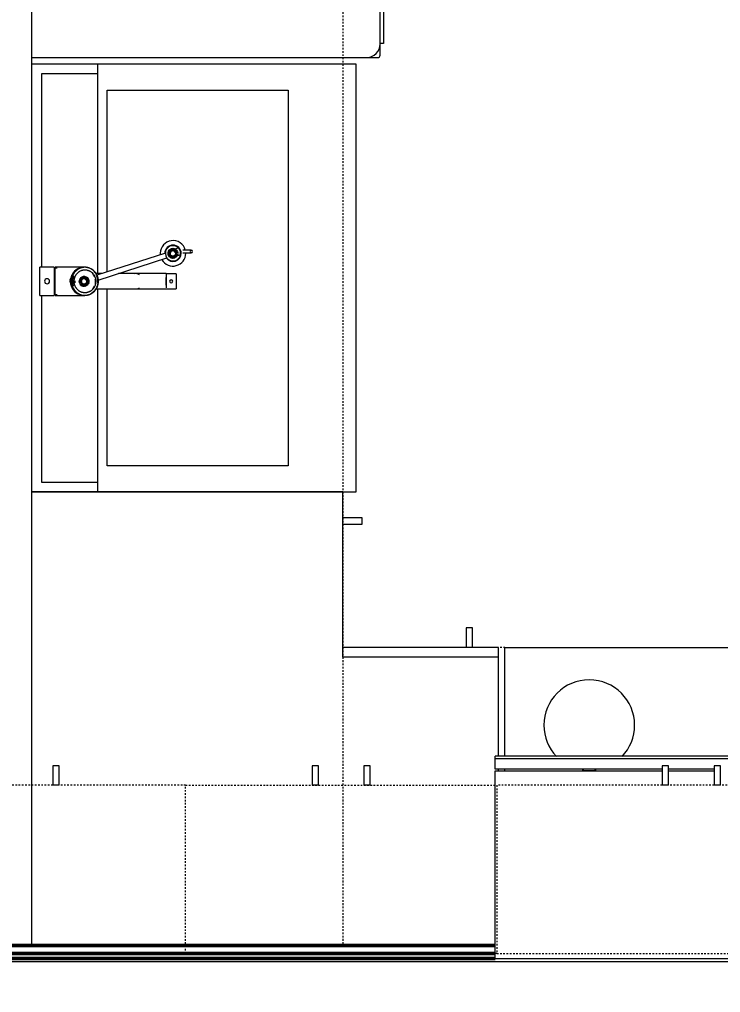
# Model space of a CAD drawing. Header units: inches. Extents: x -4266 to -1814, y 9706 to 12441.
# Drawn here: x -3603.9 to -3549.8, y 10550.8 to 10625.9 of the extents above; entities that cross this region are included whole.
import ezdxf

# ---------------------------------------------------------------- set-up
doc = ezdxf.new("R2010")
doc.units = ezdxf.units.IN
doc.header["$MEASUREMENT"] = 0
doc.linetypes.add('Dash', pattern=[0.25, 0.125, -0.125])
for name, color, linetype, lineweight in [('A-ANNO-DIMS', 211, 'Continuous', 9), ('A-ANNO-DIMS-96', 211, 'Continuous', 9), ('A-GENM-2', 7, 'Continuous', 9), ('A-GENM-3', 250, 'Continuous', 50), ('A-WALL', 113, 'Continuous', 13), ('A-WALL-3', 250, 'Continuous', 50), ('A-WALL-4', 10, 'Continuous', 13), ('I-WALL-3', 2, 'Continuous', 50), ('P-SANR-FIXT-2', 7, 'Continuous', 9), ('Q-CASE-2', 7, 'Continuous', 9), ('Q-CASE-4', 7, 'Dash', 9), ('Q-CASE-HDLN-1', 7, 'Dash', 9), ('Q-SPCQ-2', 7, 'Continuous', 9)]:
    doc.layers.add(name, color=color, linetype=linetype, lineweight=lineweight)
doc.styles.add('Century Gothic', font='ufonts.com_century-gothic.ttf', dxfattribs={"height": 9})
doc.dimstyles.new('OD__1_16__Tol__', dxfattribs={"dimscale": 12, "dimtxt": 9.397514, "dimasz": 1, "dimexe": 0.75, "dimexo": 0.5, "dimgap": 0.125, "dimtad": 1, "dimdec": 4, "dimrnd": 0.0625, "dimzin": 3, "dimdsep": 46, "dimlunit": 4, "dimtxsty": 'Century Gothic', "dimblk1": 'OBLIQUE', "dimblk2": 'OBLIQUE', "dimsah": 1, "dimcen": 0.09, "dimdle": 0.75, "dimazin": 0, "dimtfac": 1, "dimtdec": 4, "dimtix": 1, "dimtmove": 0, "dimatfit": 3, "dimfxl": 1, "dimtvp": 1, "dimtfill": 1, "dimfrac": 2, "dimtolj": 1, "dimtzin": 0, "dimarcsym": 2})

# ---------------------------------------------------------------- blocks, each defined once
blk = doc.blocks.new('DIMBLOCK6-FLOOR PLAN - 1ST FLOOR')
at = {"layer": 'A-ANNO-DIMS-96'}
for p, q in [((-3829.324, 11540.989), (-3829.324, 10271.308)), ((-3829.324, 10280.308), (-3829.324, 11540.989)), ((-3338.724, 10282.793), (-3338.724, 10271.308)), ((-3338.724, 10280.308), (-3338.724, 10282.793)), ((-3838.324, 10280.308), (-3338.724, 10280.308))]:
    blk.add_line(p, q, dxfattribs=at)
at = {"layer": 'A-ANNO-DIMS-96', "lineweight": 50}
for p, q in [((-3829.324, 10280.308), (-3823.324, 10286.308)), ((-3338.724, 10280.308), (-3332.724, 10286.308)), ((-3829.324, 10280.308), (-3835.324, 10274.308)), ((-3338.724, 10280.308), (-3344.724, 10274.308))]:
    blk.add_line(p, q, dxfattribs=at)
at = {"layer": 'A-ANNO-DIMS-96', "color": 0, "char_height": 9, "attachment_point": 1, "line_spacing_factor": 0.984502, "style": 'Century Gothic', "bg_fill": 3, "box_fill_scale": 1.25, "bg_fill_color": 256, "bg_fill_true_color": 13158600, "bg_fill_transparency": 0}
for s, insert, width in [('40\' - 10 5/8"', (-3618.258, 10293.343), 82.16113), ('490.6', (-3599.761, 10275.576), 37.76906)]:
    blk.add_mtext(s, dxfattribs=dict(at, insert=insert, width=width))
blk = doc.blocks.new('_Oblique')
at = {"color": 0, "linetype": 'ByBlock', "lineweight": -2}
blk.add_line((-0.5, -0.5), (0.5, 0.5), dxfattribs=at)

msp = doc.modelspace()

# ---------------------------------------------------------------- linework, layer by layer
at = {"layer": 'A-WALL'}
for p, q in [((-3567.18063, 10553.8144), (-3733.62067, 10553.8144)), ((-3486.67374, 10553.1894), (-3822.72374, 10553.1894))]:
    msp.add_line(p, q, dxfattribs=at)
at = {"layer": 'I-WALL-3'}
msp.add_line((-3567.18063, 10554.4394), (-3733.62067, 10554.4394), dxfattribs=at)

# ---------------------------------------------------------------- next in the draw order: dimensions: what is measured, and where the dimension line sits
at = {"layer": 'A-ANNO-DIMS'}
dim = msp.add_linear_dim(base=(-3338.72374, 10280.30762), p1=(-3829.32374, 11546.9894), p2=(-3338.72374, 10288.7929), dimstyle='OD__1_16__Tol__', override={"dimpost": '<>\\X', "dimfxl": 1350.461691}, dxfattribs=at)
dim.commit()
dim.dimension.update_dxf_attribs({"geometry": 'DIMBLOCK6-FLOOR PLAN - 1ST FLOOR', "text_midpoint": (-3584.02374, 10280.30762)})

# ---------------------------------------------------------------- next in the draw order: linework, layer by layer
at = {"layer": 'A-GENM-2'}
for p, q in [((-3592.61109, 10607.86463), (-3597.88374, 10606.15144)), ((-3592.03986, 10608.1493), (-3591.62071, 10608.28159)), ((-3592.02348, 10608.09739), (-3592.03986, 10608.1493)), ((-3591.4436, 10607.73254), (-3591.86623, 10607.59916)), ((-3590.61049, 10608.08735), (-3591.27562, 10608.08735)), ((-3591.27562, 10607.8905), (-3590.61049, 10607.8905)), ((-3597.78221, 10605.77047), (-3592.48735, 10607.49087)), ((-3601.19615, 10606.77207), (-3602.29909, 10606.77207)), ((-3602.29909, 10604.60672), (-3602.29909, 10606.77207)), ((-3601.19615, 10606.77207), (-3601.19615, 10604.60672)), ((-3600.95565, 10606.71302), (-3601.19615, 10606.71302)), ((-3598.85421, 10606.77207), (-3601.11799, 10606.77207)), ((-3601.11799, 10604.60672), (-3601.11799, 10606.77207)), ((-3597.48824, 10606.27995), (-3597.95435, 10606.27995)), ((-3592.555, 10606.27995), (-3596.22244, 10606.27995)), ((-3593.96228, 10606.27995), (-3594.87941, 10606.27995)), ((-3592.555, 10606.27995), (-3592.555, 10606.20083)), ((-3591.7676, 10606.26026), (-3592.555, 10606.26026)), ((-3592.555, 10606.18621), (-3592.555, 10605.98467)), ((-3591.7676, 10606.26026), (-3591.7676, 10605.11853)), ((-3599.68641, 10605.6894), (-3599.68574, 10605.72503)), ((-3592.555, 10605.97537), (-3592.555, 10605.84224)), ((-3592.555, 10605.84248), (-3592.555, 10605.97483)), ((-3592.555, 10605.83726), (-3592.555, 10605.54153)), ((-3592.555, 10605.54165), (-3592.555, 10605.83715)), ((-3592.555, 10605.53655), (-3592.555, 10605.40342)), ((-3592.555, 10605.40396), (-3592.555, 10605.53631)), ((-3598.2088, 10605.13025), (-3598.23032, 10605.10322)), ((-3598.00978, 10605.07058), (-3597.98698, 10605.10652)), ((-3597.95435, 10605.09884), (-3592.555, 10605.09884)), ((-3594.87941, 10605.09884), (-3593.96228, 10605.09884)), ((-3592.555, 10605.39412), (-3592.555, 10605.28444)), ((-3592.555, 10605.27181), (-3592.555, 10605.19258)), ((-3592.555, 10605.11897), (-3592.555, 10605.09884)), ((-3592.555, 10605.11853), (-3591.7676, 10605.11853)), ((-3602.29909, 10604.60672), (-3601.19615, 10604.60672)), ((-3601.19615, 10604.66577), (-3600.95565, 10604.66577)), ((-3601.11799, 10604.60672), (-3598.85421, 10604.60672))]:
    msp.add_line(p, q, dxfattribs=at)
at = {"layer": 'A-GENM-2', "flags": 128}
for points in [[(-3599.18367, 10606.72073), (-3599.22465, 10606.70673), (-3599.26504, 10606.6911), (-3599.30476, 10606.67387), (-3599.34377, 10606.65507), (-3599.382, 10606.63472), (-3599.41938, 10606.61286), (-3599.45585, 10606.58952), (-3599.49137, 10606.56474), (-3599.52586, 10606.53856), (-3599.55928, 10606.51102), (-3599.59158, 10606.48217), (-3599.62269, 10606.45205), (-3599.65257, 10606.4207), (-3599.68118, 10606.38819), (-3599.70846, 10606.35457), (-3599.73438, 10606.31987), (-3599.75888, 10606.28417), (-3599.78195, 10606.24752), (-3599.80352, 10606.20997), (-3599.82358, 10606.17159), (-3599.84209, 10606.13244), (-3599.85901, 10606.09258), (-3599.87433, 10606.05208), (-3599.88802, 10606.011), (-3599.90006, 10605.9694), (-3599.91042, 10605.92735), (-3599.91909, 10605.88492), (-3599.92605, 10605.84218), (-3599.93131, 10605.7992), (-3599.93484, 10605.75604), (-3599.93664, 10605.71277), (-3599.93689, 10605.6894)], [(-3599.73438, 10606.31987), (-3599.75888, 10606.28417), (-3599.78195, 10606.24752), (-3599.80352, 10606.20997), (-3599.82358, 10606.17159), (-3599.84209, 10606.13244), (-3599.85901, 10606.09258), (-3599.87433, 10606.05208), (-3599.88802, 10606.011), (-3599.90006, 10605.9694), (-3599.91042, 10605.92735), (-3599.91909, 10605.88492), (-3599.92605, 10605.84218), (-3599.93131, 10605.7992), (-3599.93484, 10605.75604), (-3599.93664, 10605.71277), (-3599.93689, 10605.6894)], [(-3599.73438, 10606.31987), (-3599.75888, 10606.28417), (-3599.78195, 10606.24752), (-3599.80352, 10606.20997), (-3599.82358, 10606.17159), (-3599.84209, 10606.13244), (-3599.85901, 10606.09258), (-3599.87433, 10606.05208), (-3599.88802, 10606.011), (-3599.90006, 10605.9694), (-3599.91042, 10605.92735), (-3599.91909, 10605.88492), (-3599.92605, 10605.84218), (-3599.93131, 10605.7992), (-3599.93484, 10605.75604), (-3599.93664, 10605.71277), (-3599.93689, 10605.6894)], [(-3599.73438, 10606.31987), (-3599.75888, 10606.28417), (-3599.78195, 10606.24752), (-3599.80352, 10606.20997), (-3599.82358, 10606.17159), (-3599.84209, 10606.13244), (-3599.85901, 10606.09258), (-3599.87433, 10606.05208), (-3599.88802, 10606.011), (-3599.90006, 10605.9694), (-3599.91042, 10605.92735), (-3599.91909, 10605.88492), (-3599.92605, 10605.84218), (-3599.93131, 10605.7992), (-3599.93484, 10605.75604), (-3599.93664, 10605.71277), (-3599.93689, 10605.6894)], [(-3599.73438, 10606.31987), (-3599.75888, 10606.28417), (-3599.78195, 10606.24752), (-3599.80352, 10606.20997), (-3599.82358, 10606.17159), (-3599.84209, 10606.13244), (-3599.85901, 10606.09258), (-3599.87433, 10606.05208), (-3599.88802, 10606.011), (-3599.90006, 10605.9694), (-3599.91042, 10605.92735), (-3599.91909, 10605.88492), (-3599.92605, 10605.84218), (-3599.93131, 10605.7992), (-3599.93484, 10605.75604), (-3599.93664, 10605.71277), (-3599.93689, 10605.6894)], [(-3599.73438, 10606.31987), (-3599.75888, 10606.28417), (-3599.78195, 10606.24752), (-3599.80352, 10606.20997), (-3599.82358, 10606.17159), (-3599.84209, 10606.13244), (-3599.85901, 10606.09258), (-3599.87433, 10606.05208), (-3599.88802, 10606.011), (-3599.90006, 10605.9694), (-3599.91042, 10605.92735), (-3599.91909, 10605.88492), (-3599.92605, 10605.84218), (-3599.93131, 10605.7992), (-3599.93484, 10605.75604), (-3599.93664, 10605.71277), (-3599.93689, 10605.6894)], [(-3598.85421, 10606.77207), (-3598.89559, 10606.7712), (-3598.9369, 10606.76857), (-3598.97807, 10606.7642), (-3599.01904, 10606.7581), (-3599.05973, 10606.75027), (-3599.10009, 10606.74072), (-3599.14003, 10606.72948), (-3599.17951, 10606.71657), (-3599.21845, 10606.702), (-3599.25679, 10606.6858), (-3599.29447, 10606.66801), (-3599.33143, 10606.64864), (-3599.36761, 10606.62774), (-3599.40294, 10606.60534), (-3599.43738, 10606.58148), (-3599.47087, 10606.55619), (-3599.50336, 10606.52952), (-3599.53479, 10606.50152), (-3599.56512, 10606.47223), (-3599.5943, 10606.4417), (-3599.62228, 10606.40998), (-3599.64903, 10606.37713), (-3599.6745, 10606.34318), (-3599.69865, 10606.30821), (-3599.72144, 10606.27227), (-3599.74285, 10606.23541), (-3599.76283, 10606.19769), (-3599.78137, 10606.15918), (-3599.79842, 10606.11993), (-3599.81398, 10606.08001), (-3599.828, 10606.03947), (-3599.84047, 10605.9984), (-3599.85138, 10605.95683), (-3599.86071, 10605.91486), (-3599.86844, 10605.87253), (-3599.87456, 10605.82991), (-3599.87907, 10605.78708), (-3599.88195, 10605.7441), (-3599.88321, 10605.70103), (-3599.88327, 10605.6894)], [(-3598.81283, 10606.77207), (-3598.85421, 10606.7712), (-3598.89552, 10606.76857), (-3598.93669, 10606.7642), (-3598.97766, 10606.7581), (-3599.01835, 10606.75027), (-3599.0587, 10606.74072), (-3599.09865, 10606.72948), (-3599.13813, 10606.71657), (-3599.17707, 10606.702), (-3599.21541, 10606.6858), (-3599.25309, 10606.66801), (-3599.29005, 10606.64864), (-3599.32622, 10606.62774), (-3599.36156, 10606.60534), (-3599.396, 10606.58148), (-3599.42949, 10606.55619), (-3599.46198, 10606.52952), (-3599.49341, 10606.50152), (-3599.52374, 10606.47223), (-3599.55292, 10606.4417), (-3599.5809, 10606.40998), (-3599.60765, 10606.37713), (-3599.63312, 10606.34318), (-3599.65726, 10606.30821), (-3599.68006, 10606.27227), (-3599.70147, 10606.23541), (-3599.72145, 10606.19769), (-3599.73999, 10606.15918), (-3599.75704, 10606.11993), (-3599.77259, 10606.08001), (-3599.78662, 10606.03947), (-3599.79909, 10605.9984), (-3599.81, 10605.95683), (-3599.81933, 10605.91486), (-3599.82706, 10605.87253), (-3599.83318, 10605.82991), (-3599.83769, 10605.78708), (-3599.84057, 10605.7441), (-3599.84182, 10605.70103), (-3599.84188, 10605.6894)], [(-3599.26403, 10606.69149), (-3599.26504, 10606.6911), (-3599.30476, 10606.67387), (-3599.34377, 10606.65507), (-3599.382, 10606.63472), (-3599.41938, 10606.61286), (-3599.45585, 10606.58952), (-3599.49137, 10606.56474), (-3599.52586, 10606.53856), (-3599.55928, 10606.51102), (-3599.59158, 10606.48217), (-3599.62269, 10606.45205), (-3599.65257, 10606.4207), (-3599.68118, 10606.38819), (-3599.70846, 10606.35457)], [(-3599.26403, 10606.69149), (-3599.26504, 10606.6911), (-3599.30476, 10606.67387), (-3599.34377, 10606.65507), (-3599.382, 10606.63472), (-3599.41938, 10606.61286), (-3599.45585, 10606.58952), (-3599.49137, 10606.56474), (-3599.52586, 10606.53856), (-3599.55928, 10606.51102), (-3599.59158, 10606.48217), (-3599.62269, 10606.45205), (-3599.65257, 10606.4207), (-3599.68118, 10606.38819), (-3599.70846, 10606.35457)], [(-3599.26403, 10606.69149), (-3599.26504, 10606.6911), (-3599.30476, 10606.67387), (-3599.34377, 10606.65507), (-3599.382, 10606.63472), (-3599.41938, 10606.61286), (-3599.45585, 10606.58952), (-3599.49137, 10606.56474), (-3599.52586, 10606.53856), (-3599.55928, 10606.51102), (-3599.59158, 10606.48217), (-3599.62269, 10606.45205), (-3599.65257, 10606.4207), (-3599.68118, 10606.38819), (-3599.70846, 10606.35457)], [(-3599.26403, 10606.69149), (-3599.26504, 10606.6911), (-3599.30476, 10606.67387), (-3599.34377, 10606.65507), (-3599.382, 10606.63472), (-3599.41938, 10606.61286), (-3599.45585, 10606.58952), (-3599.49137, 10606.56474), (-3599.52586, 10606.53856), (-3599.55928, 10606.51102), (-3599.59158, 10606.48217), (-3599.62269, 10606.45205), (-3599.65257, 10606.4207), (-3599.68118, 10606.38819), (-3599.70846, 10606.35457)], [(-3599.26403, 10606.69149), (-3599.26504, 10606.6911), (-3599.30476, 10606.67387), (-3599.34377, 10606.65507), (-3599.382, 10606.63472), (-3599.41938, 10606.61286), (-3599.45585, 10606.58952), (-3599.49137, 10606.56474), (-3599.52586, 10606.53856), (-3599.55928, 10606.51102), (-3599.59158, 10606.48217), (-3599.62269, 10606.45205), (-3599.65257, 10606.4207), (-3599.68118, 10606.38819), (-3599.70846, 10606.35457)], [(-3599.64503, 10605.6894), (-3599.64436, 10605.72503), (-3599.64234, 10605.76061), (-3599.63897, 10605.79607), (-3599.63427, 10605.83136), (-3599.62824, 10605.86641), (-3599.62089, 10605.90117), (-3599.61224, 10605.93558), (-3599.60229, 10605.96958), (-3599.59107, 10606.00312), (-3599.5786, 10606.03615), (-3599.5649, 10606.0686), (-3599.54999, 10606.10043), (-3599.53389, 10606.13159), (-3599.51664, 10606.16203), (-3599.49827, 10606.19169), (-3599.4788, 10606.22053), (-3599.45827, 10606.2485), (-3599.43672, 10606.27557), (-3599.41418, 10606.30168), (-3599.39068, 10606.3268), (-3599.36627, 10606.35088), (-3599.341, 10606.3739), (-3599.31489, 10606.39581), (-3599.28799, 10606.41659), (-3599.26036, 10606.43619), (-3599.23202, 10606.4546), (-3599.20303, 10606.47178), (-3599.17344, 10606.48771), (-3599.14328, 10606.50237), (-3599.11262, 10606.51573), (-3599.08149, 10606.52777), (-3599.04995, 10606.53849), (-3599.01805, 10606.54786), (-3598.98583, 10606.55586), (-3598.95334, 10606.5625), (-3598.92064, 10606.56775), (-3598.88778, 10606.57162), (-3598.8548, 10606.5741), (-3598.82175, 10606.57517), (-3598.81283, 10606.57522)], [(-3598.54379, 10606.72662), (-3598.58552, 10606.7382), (-3598.62767, 10606.74811), (-3598.67019, 10606.75632), (-3598.713, 10606.76283), (-3598.75604, 10606.76761), (-3598.79924, 10606.77068), (-3598.84252, 10606.77201), (-3598.88583, 10606.77161), (-3598.92908, 10606.76948), (-3598.97221, 10606.76562), (-3599.01515, 10606.76004), (-3599.05784, 10606.75275), (-3599.1002, 10606.74376), (-3599.14216, 10606.73308)], [(-3598.54379, 10606.72662), (-3598.58552, 10606.7382), (-3598.62767, 10606.74811), (-3598.67019, 10606.75632), (-3598.713, 10606.76283), (-3598.75604, 10606.76761), (-3598.79924, 10606.77068), (-3598.84252, 10606.77201), (-3598.88583, 10606.77161), (-3598.92908, 10606.76948), (-3598.97221, 10606.76562), (-3599.01515, 10606.76004), (-3599.05784, 10606.75275), (-3599.1002, 10606.74376), (-3599.14216, 10606.73308)], [(-3598.54379, 10606.72662), (-3598.58552, 10606.7382), (-3598.62767, 10606.74811), (-3598.67019, 10606.75632), (-3598.713, 10606.76283), (-3598.75604, 10606.76761), (-3598.79924, 10606.77068), (-3598.84252, 10606.77201), (-3598.88583, 10606.77161), (-3598.92908, 10606.76948), (-3598.97221, 10606.76562), (-3599.01515, 10606.76004), (-3599.05784, 10606.75275), (-3599.1002, 10606.74376), (-3599.14216, 10606.73308)], [(-3598.54379, 10606.72662), (-3598.58552, 10606.7382), (-3598.62767, 10606.74811), (-3598.67019, 10606.75632), (-3598.713, 10606.76283), (-3598.75604, 10606.76761), (-3598.79924, 10606.77068), (-3598.84252, 10606.77201), (-3598.88583, 10606.77161), (-3598.92908, 10606.76948), (-3598.97221, 10606.76562), (-3599.01515, 10606.76004), (-3599.05784, 10606.75275), (-3599.1002, 10606.74376), (-3599.14216, 10606.73308)], [(-3598.54379, 10606.72662), (-3598.58552, 10606.7382), (-3598.62767, 10606.74811), (-3598.67019, 10606.75632), (-3598.713, 10606.76283), (-3598.75604, 10606.76761), (-3598.79924, 10606.77068), (-3598.84252, 10606.77201), (-3598.88583, 10606.77161), (-3598.92908, 10606.76948), (-3598.97221, 10606.76562), (-3599.01515, 10606.76004), (-3599.05784, 10606.75275), (-3599.1002, 10606.74376), (-3599.14216, 10606.73308)], [(-3598.54379, 10606.72662), (-3598.58552, 10606.7382), (-3598.62767, 10606.74811), (-3598.67019, 10606.75632), (-3598.713, 10606.76283), (-3598.75604, 10606.76761), (-3598.79924, 10606.77068), (-3598.84252, 10606.77201), (-3598.88583, 10606.77161), (-3598.92908, 10606.76948), (-3598.97221, 10606.76562), (-3599.01515, 10606.76004), (-3599.05784, 10606.75275), (-3599.1002, 10606.74376), (-3599.14216, 10606.73308)], [(-3598.55768, 10606.72616), (-3598.59751, 10606.73786), (-3598.63776, 10606.74786), (-3598.67837, 10606.75615), (-3598.71927, 10606.76273), (-3598.7604, 10606.76757), (-3598.80167, 10606.77066), (-3598.84304, 10606.77201), (-3598.85421, 10606.77207)], [(-3597.78378, 10605.6894), (-3597.78459, 10605.73248), (-3597.78703, 10605.77549), (-3597.7911, 10605.81837), (-3597.79679, 10605.86105), (-3597.80409, 10605.90346), (-3597.81298, 10605.94554), (-3597.82347, 10605.98722), (-3597.83552, 10606.02844), (-3597.84913, 10606.06912), (-3597.86427, 10606.10922), (-3597.88092, 10606.14865), (-3597.89906, 10606.18737), (-3597.91866, 10606.22531), (-3597.93968, 10606.26241), (-3597.96211, 10606.2986), (-3597.98589, 10606.33384), (-3598.01101, 10606.36807), (-3598.03741, 10606.40123), (-3598.06507, 10606.43326), (-3598.09393, 10606.46411), (-3598.12395, 10606.49374), (-3598.15509, 10606.5221), (-3598.1873, 10606.54913), (-3598.22053, 10606.57479), (-3598.25471, 10606.59904), (-3598.28981, 10606.62184), (-3598.32577, 10606.64315), (-3598.36252, 10606.66293), (-3598.40001, 10606.68116), (-3598.43818, 10606.69779), (-3598.47696, 10606.7128), (-3598.5163, 10606.72616), (-3598.55613, 10606.73786), (-3598.59638, 10606.74786), (-3598.63699, 10606.75615), (-3598.67789, 10606.76273), (-3598.71901, 10606.76757), (-3598.76029, 10606.77066), (-3598.80166, 10606.77201), (-3598.81283, 10606.77207)], [(-3598.81283, 10606.57522), (-3598.77978, 10606.57452), (-3598.74677, 10606.57243), (-3598.71387, 10606.56894), (-3598.68112, 10606.56405), (-3598.64857, 10606.55779), (-3598.61628, 10606.55015), (-3598.58428, 10606.54115), (-3598.55264, 10606.5308), (-3598.5214, 10606.51911), (-3598.4906, 10606.5061), (-3598.46031, 10606.49179), (-3598.43056, 10606.4762), (-3598.4014, 10606.45936), (-3598.37288, 10606.44128), (-3598.34505, 10606.42199), (-3598.31795, 10606.40153), (-3598.29163, 10606.37992), (-3598.26612, 10606.3572), (-3598.24148, 10606.3334), (-3598.21773, 10606.30856), (-3598.19493, 10606.28271), (-3598.1731, 10606.2559), (-3598.1523, 10606.22817), (-3598.13254, 10606.19956), (-3598.11387, 10606.17011), (-3598.09631, 10606.13988), (-3598.0799, 10606.10891), (-3598.06467, 10606.07726), (-3598.05064, 10606.04497), (-3598.03783, 10606.01209), (-3598.02627, 10605.97868), (-3598.01598, 10605.9448), (-3598.00697, 10605.91049), (-3597.99927, 10605.87582), (-3597.99288, 10605.84084), (-3597.98782, 10605.80562), (-3597.9841, 10605.7702), (-3597.98171, 10605.73465), (-3597.98068, 10605.69902), (-3597.98063, 10605.6894)], [(-3598.59402, 10606.5308), (-3598.56278, 10606.51911), (-3598.53199, 10606.5061)], [(-3598.01235, 10606.37018), (-3598.04025, 10606.4033), (-3598.06945, 10606.43528), (-3598.0999, 10606.46606), (-3598.13156, 10606.4956), (-3598.16438, 10606.52386), (-3598.1983, 10606.55078), (-3598.23327, 10606.57632), (-3598.26924, 10606.60044), (-3598.30614, 10606.6231), (-3598.34392, 10606.64427), (-3598.38251, 10606.66391)], [(-3598.01235, 10606.37018), (-3598.04025, 10606.4033), (-3598.06945, 10606.43528), (-3598.0999, 10606.46606), (-3598.13156, 10606.4956), (-3598.16438, 10606.52386), (-3598.1983, 10606.55078), (-3598.23327, 10606.57632), (-3598.26924, 10606.60044), (-3598.30614, 10606.6231), (-3598.34392, 10606.64427), (-3598.38251, 10606.66391)], [(-3598.01235, 10606.37018), (-3598.04025, 10606.4033), (-3598.06945, 10606.43528), (-3598.0999, 10606.46606), (-3598.13156, 10606.4956), (-3598.16438, 10606.52386), (-3598.1983, 10606.55078), (-3598.23327, 10606.57632), (-3598.26924, 10606.60044), (-3598.30614, 10606.6231), (-3598.34392, 10606.64427), (-3598.38251, 10606.66391)], [(-3598.01235, 10606.37018), (-3598.04025, 10606.4033), (-3598.06945, 10606.43528), (-3598.0999, 10606.46606), (-3598.13156, 10606.4956), (-3598.16438, 10606.52386), (-3598.1983, 10606.55078), (-3598.23327, 10606.57632), (-3598.26924, 10606.60044), (-3598.30614, 10606.6231), (-3598.34392, 10606.64427), (-3598.38251, 10606.66391)], [(-3598.01235, 10606.37018), (-3598.04025, 10606.4033), (-3598.06945, 10606.43528), (-3598.0999, 10606.46606), (-3598.13156, 10606.4956), (-3598.16438, 10606.52386), (-3598.1983, 10606.55078), (-3598.23327, 10606.57632), (-3598.26924, 10606.60044), (-3598.30614, 10606.6231), (-3598.34392, 10606.64427), (-3598.38251, 10606.66391)], [(-3598.01235, 10606.37018), (-3598.04025, 10606.4033), (-3598.06945, 10606.43528), (-3598.0999, 10606.46606), (-3598.13156, 10606.4956), (-3598.16438, 10606.52386), (-3598.1983, 10606.55078), (-3598.23327, 10606.57632), (-3598.26924, 10606.60044), (-3598.30614, 10606.6231), (-3598.34392, 10606.64427), (-3598.38251, 10606.66391)], [(-3598.23631, 10606.28271), (-3598.21449, 10606.2559), (-3598.19368, 10606.22817), (-3598.17392, 10606.19956), (-3598.15525, 10606.17011), (-3598.13769, 10606.13988), (-3598.12128, 10606.10891), (-3598.10605, 10606.07726), (-3598.09202, 10606.04497)], [(-3598.05239, 10606.36807), (-3598.0788, 10606.40123), (-3598.10645, 10606.43326), (-3598.13531, 10606.46411)], [(-3597.77153, 10605.6894), (-3597.7724, 10605.73269), (-3597.775, 10605.77592), (-3597.77932, 10605.81901), (-3597.78536, 10605.86189), (-3597.79312, 10605.90449), (-3597.80257, 10605.94675), (-3597.8137, 10605.9886), (-3597.8265, 10606.02997), (-3597.84094, 10606.0708), (-3597.857, 10606.11101), (-3597.87466, 10606.15055), (-3597.89388, 10606.18935), (-3597.91464, 10606.22736), (-3597.93691, 10606.2645), (-3597.96064, 10606.30072), (-3597.9858, 10606.33597)], [(-3597.77153, 10605.6894), (-3597.7724, 10605.73269), (-3597.775, 10605.77592), (-3597.77932, 10605.81901), (-3597.78536, 10605.86189), (-3597.79312, 10605.90449), (-3597.80257, 10605.94675), (-3597.8137, 10605.9886), (-3597.8265, 10606.02997), (-3597.84094, 10606.0708), (-3597.857, 10606.11101), (-3597.87466, 10606.15055), (-3597.89388, 10606.18935), (-3597.91464, 10606.22736), (-3597.93691, 10606.2645), (-3597.96064, 10606.30072)], [(-3597.77153, 10605.6894), (-3597.7724, 10605.73269), (-3597.775, 10605.77592), (-3597.77932, 10605.81901), (-3597.78536, 10605.86189), (-3597.79312, 10605.90449), (-3597.80257, 10605.94675), (-3597.8137, 10605.9886), (-3597.8265, 10606.02997), (-3597.84094, 10606.0708), (-3597.857, 10606.11101), (-3597.87466, 10606.15055), (-3597.89388, 10606.18935), (-3597.91464, 10606.22736), (-3597.93691, 10606.2645), (-3597.96064, 10606.30072)], [(-3597.77153, 10605.6894), (-3597.7724, 10605.73269), (-3597.775, 10605.77592), (-3597.77932, 10605.81901), (-3597.78536, 10605.86189), (-3597.79312, 10605.90449), (-3597.80257, 10605.94675), (-3597.8137, 10605.9886), (-3597.8265, 10606.02997), (-3597.84094, 10606.0708), (-3597.857, 10606.11101), (-3597.87466, 10606.15055), (-3597.89388, 10606.18935), (-3597.91464, 10606.22736), (-3597.93691, 10606.2645), (-3597.96064, 10606.30072)], [(-3597.77153, 10605.6894), (-3597.7724, 10605.73269), (-3597.775, 10605.77592), (-3597.77932, 10605.81901), (-3597.78536, 10605.86189), (-3597.79312, 10605.90449), (-3597.80257, 10605.94675), (-3597.8137, 10605.9886), (-3597.8265, 10606.02997), (-3597.84094, 10606.0708), (-3597.857, 10606.11101), (-3597.87466, 10606.15055), (-3597.89388, 10606.18935), (-3597.91464, 10606.22736), (-3597.93691, 10606.2645), (-3597.96064, 10606.30072)], [(-3597.77153, 10605.6894), (-3597.7724, 10605.73269), (-3597.775, 10605.77592), (-3597.77932, 10605.81901), (-3597.78536, 10605.86189), (-3597.79312, 10605.90449), (-3597.80257, 10605.94675), (-3597.8137, 10605.9886), (-3597.8265, 10606.02997), (-3597.84094, 10606.0708), (-3597.857, 10606.11101), (-3597.87466, 10606.15055), (-3597.89388, 10606.18935), (-3597.91464, 10606.22736), (-3597.93691, 10606.2645), (-3597.96064, 10606.30072)], [(-3597.85437, 10605.94554), (-3597.86485, 10605.98722), (-3597.8769, 10606.02844), (-3597.89051, 10606.06912), (-3597.90565, 10606.10922), (-3597.9223, 10606.14865), (-3597.94044, 10606.18737)], [(-3599.93689, 10605.6894), (-3599.93602, 10605.6461), (-3599.93343, 10605.60287), (-3599.9291, 10605.55979), (-3599.92306, 10605.51691), (-3599.91531, 10605.4743), (-3599.90586, 10605.43204), (-3599.89472, 10605.39019), (-3599.88193, 10605.34882), (-3599.86749, 10605.308), (-3599.85142, 10605.26778), (-3599.83377, 10605.22824), (-3599.81454, 10605.18944), (-3599.79378, 10605.15144), (-3599.77152, 10605.11429), (-3599.74778, 10605.07807), (-3599.72262, 10605.04283), (-3599.69607, 10605.00862), (-3599.66817, 10604.9755), (-3599.63898, 10604.94352), (-3599.60852, 10604.91273), (-3599.57686, 10604.88319), (-3599.54404, 10604.85493), (-3599.51012, 10604.82802), (-3599.47515, 10604.80248), (-3599.43918, 10604.77835), (-3599.40228, 10604.75569), (-3599.36451, 10604.73452), (-3599.32592, 10604.71488), (-3599.28657, 10604.69679), (-3599.24653, 10604.6803), (-3599.20586, 10604.66542), (-3599.16463, 10604.65217)], [(-3599.93689, 10605.6894), (-3599.93602, 10605.6461), (-3599.93343, 10605.60287), (-3599.9291, 10605.55979), (-3599.92306, 10605.51691), (-3599.91531, 10605.4743), (-3599.90586, 10605.43204), (-3599.89472, 10605.39019), (-3599.88193, 10605.34882), (-3599.86749, 10605.308), (-3599.85142, 10605.26778), (-3599.83377, 10605.22824), (-3599.81454, 10605.18944), (-3599.79378, 10605.15144), (-3599.77152, 10605.11429), (-3599.74778, 10605.07807)], [(-3599.93689, 10605.6894), (-3599.93602, 10605.6461), (-3599.93343, 10605.60287), (-3599.9291, 10605.55979), (-3599.92306, 10605.51691), (-3599.91531, 10605.4743), (-3599.90586, 10605.43204), (-3599.89472, 10605.39019), (-3599.88193, 10605.34882), (-3599.86749, 10605.308), (-3599.85142, 10605.26778), (-3599.83377, 10605.22824), (-3599.81454, 10605.18944), (-3599.79378, 10605.15144), (-3599.77152, 10605.11429), (-3599.74778, 10605.07807)], [(-3599.93689, 10605.6894), (-3599.93602, 10605.6461), (-3599.93343, 10605.60287), (-3599.9291, 10605.55979), (-3599.92306, 10605.51691), (-3599.91531, 10605.4743), (-3599.90586, 10605.43204), (-3599.89472, 10605.39019), (-3599.88193, 10605.34882), (-3599.86749, 10605.308), (-3599.85142, 10605.26778), (-3599.83377, 10605.22824), (-3599.81454, 10605.18944), (-3599.79378, 10605.15144), (-3599.77152, 10605.11429), (-3599.74778, 10605.07807)], [(-3599.93689, 10605.6894), (-3599.93602, 10605.6461), (-3599.93343, 10605.60287), (-3599.9291, 10605.55979), (-3599.92306, 10605.51691), (-3599.91531, 10605.4743), (-3599.90586, 10605.43204), (-3599.89472, 10605.39019), (-3599.88193, 10605.34882), (-3599.86749, 10605.308), (-3599.85142, 10605.26778), (-3599.83377, 10605.22824), (-3599.81454, 10605.18944), (-3599.79378, 10605.15144), (-3599.77152, 10605.11429), (-3599.74778, 10605.07807)], [(-3599.93689, 10605.6894), (-3599.93602, 10605.6461), (-3599.93343, 10605.60287), (-3599.9291, 10605.55979), (-3599.92306, 10605.51691), (-3599.91531, 10605.4743), (-3599.90586, 10605.43204), (-3599.89472, 10605.39019), (-3599.88193, 10605.34882), (-3599.86749, 10605.308), (-3599.85142, 10605.26778), (-3599.83377, 10605.22824), (-3599.81454, 10605.18944), (-3599.79378, 10605.15144), (-3599.77152, 10605.11429), (-3599.74778, 10605.07807)], [(-3599.88327, 10605.6894), (-3599.88245, 10605.64631), (-3599.88001, 10605.6033), (-3599.87594, 10605.56042), (-3599.87025, 10605.51774), (-3599.86296, 10605.47533), (-3599.85406, 10605.43325), (-3599.84357, 10605.39157), (-3599.83152, 10605.35035), (-3599.81791, 10605.30967), (-3599.80277, 10605.26958), (-3599.78612, 10605.23014), (-3599.76798, 10605.19142), (-3599.74838, 10605.15348), (-3599.72736, 10605.11639), (-3599.70493, 10605.08019), (-3599.68115, 10605.04495), (-3599.65603, 10605.01072), (-3599.62963, 10604.97757), (-3599.60197, 10604.94553), (-3599.57311, 10604.91468), (-3599.54309, 10604.88505), (-3599.51195, 10604.8567), (-3599.47974, 10604.82967), (-3599.44652, 10604.804), (-3599.41233, 10604.77975), (-3599.37723, 10604.75695), (-3599.34127, 10604.73564), (-3599.30452, 10604.71586), (-3599.26703, 10604.69764), (-3599.22886, 10604.681), (-3599.19008, 10604.66599), (-3599.15074, 10604.65263), (-3599.11091, 10604.64094), (-3599.07066, 10604.63093), (-3599.03005, 10604.62264), (-3598.98915, 10604.61607), (-3598.94803, 10604.61123), (-3598.90675, 10604.60813), (-3598.86538, 10604.60678), (-3598.85421, 10604.60672)], [(-3599.84188, 10605.6894), (-3599.84107, 10605.64631), (-3599.83863, 10605.6033), (-3599.83456, 10605.56042), (-3599.82887, 10605.51774), (-3599.82157, 10605.47533), (-3599.81268, 10605.43325), (-3599.80219, 10605.39157), (-3599.79014, 10605.35035), (-3599.77653, 10605.30967), (-3599.76139, 10605.26958), (-3599.74474, 10605.23014), (-3599.7266, 10605.19142), (-3599.707, 10605.15348), (-3599.68598, 10605.11639), (-3599.66355, 10605.08019), (-3599.63976, 10605.04495), (-3599.61465, 10605.01072), (-3599.58824, 10604.97757), (-3599.56059, 10604.94553), (-3599.53173, 10604.91468), (-3599.5017, 10604.88505), (-3599.47056, 10604.8567), (-3599.43836, 10604.82967), (-3599.40513, 10604.804), (-3599.37094, 10604.77975), (-3599.33585, 10604.75695), (-3599.29989, 10604.73564), (-3599.26314, 10604.71586), (-3599.22565, 10604.69764), (-3599.18748, 10604.681), (-3599.14869, 10604.66599), (-3599.10936, 10604.65263), (-3599.06953, 10604.64094), (-3599.02928, 10604.63093), (-3598.98867, 10604.62264), (-3598.94777, 10604.61607), (-3598.90664, 10604.61123), (-3598.86537, 10604.60813), (-3598.824, 10604.60678), (-3598.81283, 10604.60672)], [(-3599.68294, 10605.60859), (-3599.68533, 10605.64415), (-3599.68637, 10605.67977), (-3599.68641, 10605.6894)], [(-3598.81283, 10604.80357), (-3598.84588, 10604.80427), (-3598.87888, 10604.80637), (-3598.91179, 10604.80986), (-3598.94454, 10604.81474), (-3598.97708, 10604.821), (-3599.00938, 10604.82864), (-3599.04138, 10604.83764), (-3599.07302, 10604.84799), (-3599.10426, 10604.85968), (-3599.13506, 10604.87269), (-3599.16535, 10604.887), (-3599.1951, 10604.90259), (-3599.22426, 10604.91944), (-3599.25277, 10604.93751), (-3599.2806, 10604.9568), (-3599.3077, 10604.97726), (-3599.33403, 10604.99887), (-3599.35954, 10605.02159), (-3599.38418, 10605.04539), (-3599.40793, 10605.07023), (-3599.43073, 10605.09608), (-3599.45255, 10605.12289), (-3599.47336, 10605.15063), (-3599.49312, 10605.17924), (-3599.51179, 10605.20868), (-3599.52935, 10605.23891), (-3599.54576, 10605.26988), (-3599.56099, 10605.30153), (-3599.57502, 10605.33383), (-3599.58783, 10605.3667), (-3599.59939, 10605.40011), (-3599.60968, 10605.434), (-3599.61868, 10605.4683), (-3599.62639, 10605.50297), (-3599.63278, 10605.53795), (-3599.63784, 10605.57317), (-3599.64156, 10605.60859), (-3599.64395, 10605.64415), (-3599.64498, 10605.67977), (-3599.64503, 10605.6894)], [(-3597.98063, 10605.6894), (-3597.9813, 10605.65376), (-3597.98332, 10605.61818), (-3597.98669, 10605.58272), (-3597.99139, 10605.54743), (-3597.99742, 10605.51238), (-3598.00477, 10605.47762), (-3598.01342, 10605.44322), (-3598.02337, 10605.40921), (-3598.03458, 10605.37567), (-3598.04706, 10605.34265), (-3598.06076, 10605.31019), (-3598.07567, 10605.27836), (-3598.09177, 10605.2472), (-3598.10902, 10605.21676), (-3598.12739, 10605.1871), (-3598.14686, 10605.15826), (-3598.16739, 10605.13029), (-3598.18894, 10605.10322), (-3598.21148, 10605.07711), (-3598.23498, 10605.05199), (-3598.25938, 10605.02791), (-3598.28466, 10605.00489), (-3598.31077, 10604.98298), (-3598.33767, 10604.96221), (-3598.3653, 10604.9426), (-3598.39364, 10604.92419), (-3598.42263, 10604.90701), (-3598.45222, 10604.89108), (-3598.48237, 10604.87643), (-3598.51304, 10604.86307), (-3598.54417, 10604.85102), (-3598.57571, 10604.8403), (-3598.60761, 10604.83094), (-3598.63983, 10604.82293), (-3598.67232, 10604.81629), (-3598.70502, 10604.81104), (-3598.73788, 10604.80717), (-3598.77086, 10604.8047), (-3598.80391, 10604.80362), (-3598.81283, 10604.80357)], [(-3598.81283, 10604.60672), (-3598.77145, 10604.60759), (-3598.73014, 10604.61022), (-3598.68897, 10604.61459), (-3598.648, 10604.62069), (-3598.60731, 10604.62853), (-3598.56695, 10604.63807), (-3598.52701, 10604.64931), (-3598.48753, 10604.66222), (-3598.44859, 10604.67679), (-3598.41025, 10604.69299), (-3598.37257, 10604.71078), (-3598.33561, 10604.73015), (-3598.29944, 10604.75105), (-3598.2641, 10604.77345), (-3598.22966, 10604.79732), (-3598.19617, 10604.8226), (-3598.16368, 10604.84927), (-3598.13225, 10604.87727), (-3598.10192, 10604.90656), (-3598.07274, 10604.93709), (-3598.04476, 10604.96881), (-3598.01801, 10605.00167), (-3597.99254, 10605.03561), (-3597.96839, 10605.07058), (-3597.9456, 10605.10652), (-3597.92419, 10605.14338), (-3597.90421, 10605.1811), (-3597.88567, 10605.21961), (-3597.86862, 10605.25886), (-3597.85307, 10605.29879), (-3597.83904, 10605.33932), (-3597.82657, 10605.3804), (-3597.81566, 10605.42196), (-3597.80633, 10605.46393), (-3597.7986, 10605.50626), (-3597.79248, 10605.54888), (-3597.78797, 10605.59171), (-3597.78509, 10605.6347), (-3597.78384, 10605.67777), (-3597.78378, 10605.6894)], [(-3598.40366, 10604.70492), (-3598.36465, 10604.72373), (-3598.32643, 10604.74407), (-3598.28905, 10604.76594), (-3598.25257, 10604.78928), (-3598.21705, 10604.81406), (-3598.18256, 10604.84024), (-3598.14914, 10604.86777), (-3598.11685, 10604.89663), (-3598.08574, 10604.92675), (-3598.05585, 10604.95809), (-3598.02725, 10604.9906), (-3597.99996, 10605.02423), (-3597.97405, 10605.05892), (-3597.94954, 10605.09462), (-3597.92648, 10605.13127), (-3597.9049, 10605.16882), (-3597.88484, 10605.2072), (-3597.86634, 10605.24635), (-3597.84941, 10605.28621), (-3597.83409, 10605.32671), (-3597.8204, 10605.3678), (-3597.80837, 10605.40939), (-3597.79801, 10605.45144), (-3597.78934, 10605.49387), (-3597.78237, 10605.53661), (-3597.77712, 10605.57959), (-3597.77359, 10605.62275), (-3597.77179, 10605.66602), (-3597.77153, 10605.6894)], [(-3598.04065, 10605.87582), (-3598.03427, 10605.84084), (-3598.0292, 10605.80562), (-3598.02548, 10605.7702), (-3598.0231, 10605.73465), (-3598.02206, 10605.69902), (-3598.02201, 10605.6894)], [(-3598.02201, 10605.6894), (-3598.02268, 10605.65376), (-3598.0247, 10605.61818), (-3598.02807, 10605.58272), (-3598.03277, 10605.54743), (-3598.0388, 10605.51238)], [(-3597.97405, 10605.05892), (-3597.94954, 10605.09462), (-3597.92648, 10605.13127), (-3597.9049, 10605.16882), (-3597.88484, 10605.2072), (-3597.86634, 10605.24635), (-3597.84941, 10605.28621), (-3597.83409, 10605.32671), (-3597.8204, 10605.3678), (-3597.80837, 10605.40939), (-3597.79801, 10605.45144), (-3597.78934, 10605.49387), (-3597.78237, 10605.53661), (-3597.77712, 10605.57959), (-3597.77359, 10605.62275), (-3597.77179, 10605.66602), (-3597.77153, 10605.6894)], [(-3597.97405, 10605.05892), (-3597.94954, 10605.09462), (-3597.92648, 10605.13127), (-3597.9049, 10605.16882), (-3597.88484, 10605.2072), (-3597.86634, 10605.24635), (-3597.84941, 10605.28621), (-3597.83409, 10605.32671), (-3597.8204, 10605.3678), (-3597.80837, 10605.40939), (-3597.79801, 10605.45144), (-3597.78934, 10605.49387), (-3597.78237, 10605.53661), (-3597.77712, 10605.57959), (-3597.77359, 10605.62275), (-3597.77179, 10605.66602), (-3597.77153, 10605.6894)], [(-3597.97405, 10605.05892), (-3597.94954, 10605.09462), (-3597.92648, 10605.13127), (-3597.9049, 10605.16882), (-3597.88484, 10605.2072), (-3597.86634, 10605.24635), (-3597.84941, 10605.28621), (-3597.83409, 10605.32671), (-3597.8204, 10605.3678), (-3597.80837, 10605.40939), (-3597.79801, 10605.45144), (-3597.78934, 10605.49387), (-3597.78237, 10605.53661), (-3597.77712, 10605.57959), (-3597.77359, 10605.62275), (-3597.77179, 10605.66602), (-3597.77153, 10605.6894)], [(-3597.97405, 10605.05892), (-3597.94954, 10605.09462), (-3597.92648, 10605.13127), (-3597.9049, 10605.16882), (-3597.88484, 10605.2072), (-3597.86634, 10605.24635), (-3597.84941, 10605.28621), (-3597.83409, 10605.32671), (-3597.8204, 10605.3678), (-3597.80837, 10605.40939), (-3597.79801, 10605.45144), (-3597.78934, 10605.49387), (-3597.78237, 10605.53661), (-3597.77712, 10605.57959), (-3597.77359, 10605.62275), (-3597.77179, 10605.66602), (-3597.77153, 10605.6894)], [(-3597.97405, 10605.05892), (-3597.94954, 10605.09462), (-3597.92648, 10605.13127), (-3597.9049, 10605.16882), (-3597.88484, 10605.2072), (-3597.86634, 10605.24635), (-3597.84941, 10605.28621), (-3597.83409, 10605.32671), (-3597.8204, 10605.3678), (-3597.80837, 10605.40939), (-3597.79801, 10605.45144), (-3597.78934, 10605.49387), (-3597.78237, 10605.53661), (-3597.77712, 10605.57959), (-3597.77359, 10605.62275), (-3597.77179, 10605.66602), (-3597.77153, 10605.6894)], [(-3597.82516, 10605.6894), (-3597.82597, 10605.73248), (-3597.82842, 10605.77549), (-3597.83248, 10605.81837), (-3597.83817, 10605.86105), (-3597.84547, 10605.90346)], [(-3597.83386, 10605.54888), (-3597.82935, 10605.59171), (-3597.82647, 10605.6347), (-3597.82522, 10605.67777), (-3597.82516, 10605.6894)], [(-3599.72262, 10605.04283), (-3599.69607, 10605.00862), (-3599.66817, 10604.9755), (-3599.63898, 10604.94352), (-3599.60852, 10604.91273), (-3599.57686, 10604.88319), (-3599.54404, 10604.85493), (-3599.51012, 10604.82802), (-3599.47515, 10604.80248), (-3599.43918, 10604.77835), (-3599.40228, 10604.75569), (-3599.36451, 10604.73452), (-3599.32592, 10604.71488), (-3599.28657, 10604.69679), (-3599.24653, 10604.6803)], [(-3599.72262, 10605.04283), (-3599.69607, 10605.00862), (-3599.66817, 10604.9755), (-3599.63898, 10604.94352), (-3599.60852, 10604.91273), (-3599.57686, 10604.88319), (-3599.54404, 10604.85493), (-3599.51012, 10604.82802), (-3599.47515, 10604.80248), (-3599.43918, 10604.77835), (-3599.40228, 10604.75569), (-3599.36451, 10604.73452), (-3599.32592, 10604.71488), (-3599.28657, 10604.69679), (-3599.24653, 10604.6803)], [(-3599.72262, 10605.04283), (-3599.69607, 10605.00862), (-3599.66817, 10604.9755), (-3599.63898, 10604.94352), (-3599.60852, 10604.91273), (-3599.57686, 10604.88319), (-3599.54404, 10604.85493), (-3599.51012, 10604.82802), (-3599.47515, 10604.80248), (-3599.43918, 10604.77835), (-3599.40228, 10604.75569), (-3599.36451, 10604.73452), (-3599.32592, 10604.71488), (-3599.28657, 10604.69679), (-3599.24653, 10604.6803)], [(-3599.72262, 10605.04283), (-3599.69607, 10605.00862), (-3599.66817, 10604.9755), (-3599.63898, 10604.94352), (-3599.60852, 10604.91273), (-3599.57686, 10604.88319), (-3599.54404, 10604.85493), (-3599.51012, 10604.82802), (-3599.47515, 10604.80248), (-3599.43918, 10604.77835), (-3599.40228, 10604.75569), (-3599.36451, 10604.73452), (-3599.32592, 10604.71488), (-3599.28657, 10604.69679), (-3599.24653, 10604.6803)], [(-3599.72262, 10605.04283), (-3599.69607, 10605.00862), (-3599.66817, 10604.9755), (-3599.63898, 10604.94352), (-3599.60852, 10604.91273), (-3599.57686, 10604.88319), (-3599.54404, 10604.85493), (-3599.51012, 10604.82802), (-3599.47515, 10604.80248), (-3599.43918, 10604.77835), (-3599.40228, 10604.75569), (-3599.36451, 10604.73452), (-3599.32592, 10604.71488), (-3599.28657, 10604.69679), (-3599.24653, 10604.6803)], [(-3598.52376, 10604.87643), (-3598.55442, 10604.86307), (-3598.58555, 10604.85102)], [(-3598.40366, 10604.70492), (-3598.36465, 10604.72373), (-3598.32643, 10604.74407), (-3598.28905, 10604.76594), (-3598.25257, 10604.78928), (-3598.21705, 10604.81406), (-3598.18256, 10604.84024), (-3598.14914, 10604.86777), (-3598.11685, 10604.89663), (-3598.08574, 10604.92675), (-3598.05585, 10604.95809), (-3598.02725, 10604.9906), (-3597.99996, 10605.02423)], [(-3598.40366, 10604.70492), (-3598.36465, 10604.72373), (-3598.32643, 10604.74407), (-3598.28905, 10604.76594), (-3598.25257, 10604.78928), (-3598.21705, 10604.81406), (-3598.18256, 10604.84024), (-3598.14914, 10604.86777), (-3598.11685, 10604.89663), (-3598.08574, 10604.92675), (-3598.05585, 10604.95809), (-3598.02725, 10604.9906), (-3597.99996, 10605.02423)], [(-3598.40366, 10604.70492), (-3598.36465, 10604.72373), (-3598.32643, 10604.74407), (-3598.28905, 10604.76594), (-3598.25257, 10604.78928), (-3598.21705, 10604.81406), (-3598.18256, 10604.84024), (-3598.14914, 10604.86777), (-3598.11685, 10604.89663), (-3598.08574, 10604.92675), (-3598.05585, 10604.95809), (-3598.02725, 10604.9906), (-3597.99996, 10605.02423)], [(-3598.40366, 10604.70492), (-3598.36465, 10604.72373), (-3598.32643, 10604.74407), (-3598.28905, 10604.76594), (-3598.25257, 10604.78928), (-3598.21705, 10604.81406), (-3598.18256, 10604.84024), (-3598.14914, 10604.86777), (-3598.11685, 10604.89663), (-3598.08574, 10604.92675), (-3598.05585, 10604.95809), (-3598.02725, 10604.9906), (-3597.99996, 10605.02423)], [(-3598.40366, 10604.70492), (-3598.36465, 10604.72373), (-3598.32643, 10604.74407), (-3598.28905, 10604.76594), (-3598.25257, 10604.78928), (-3598.21705, 10604.81406), (-3598.18256, 10604.84024), (-3598.14914, 10604.86777), (-3598.11685, 10604.89663), (-3598.08574, 10604.92675), (-3598.05585, 10604.95809), (-3598.02725, 10604.9906), (-3597.99996, 10605.02423)], [(-3598.34082, 10604.75105), (-3598.30548, 10604.77345), (-3598.27104, 10604.79732), (-3598.23755, 10604.8226), (-3598.20507, 10604.84927), (-3598.17363, 10604.87727), (-3598.1433, 10604.90656), (-3598.11412, 10604.93709), (-3598.08614, 10604.96881)], [(-3598.10214, 10605.31019), (-3598.11706, 10605.27836), (-3598.13315, 10605.2472), (-3598.1504, 10605.21676), (-3598.16877, 10605.1871), (-3598.18824, 10605.15826), (-3598.20877, 10605.13029)], [(-3597.91, 10605.25886), (-3597.89445, 10605.29879), (-3597.88042, 10605.33932)], [(-3599.12291, 10604.64059), (-3599.08075, 10604.63068), (-3599.03823, 10604.62247), (-3598.99542, 10604.61597), (-3598.95238, 10604.61118), (-3598.90918, 10604.60812), (-3598.8659, 10604.60678), (-3598.8226, 10604.60718), (-3598.77935, 10604.60931), (-3598.73621, 10604.61317), (-3598.69327, 10604.61875), (-3598.65059, 10604.62604), (-3598.60823, 10604.63503), (-3598.56626, 10604.64571), (-3598.52475, 10604.65806)], [(-3599.12291, 10604.64059), (-3599.08075, 10604.63068), (-3599.03823, 10604.62247), (-3598.99542, 10604.61597), (-3598.95238, 10604.61118), (-3598.90918, 10604.60812), (-3598.8659, 10604.60678), (-3598.8226, 10604.60718), (-3598.77935, 10604.60931), (-3598.73621, 10604.61317), (-3598.69327, 10604.61875), (-3598.65059, 10604.62604), (-3598.60823, 10604.63503), (-3598.56626, 10604.64571), (-3598.52475, 10604.65806)], [(-3599.12291, 10604.64059), (-3599.08075, 10604.63068), (-3599.03823, 10604.62247), (-3598.99542, 10604.61597), (-3598.95238, 10604.61118), (-3598.90918, 10604.60812), (-3598.8659, 10604.60678), (-3598.8226, 10604.60718), (-3598.77935, 10604.60931), (-3598.73621, 10604.61317), (-3598.69327, 10604.61875), (-3598.65059, 10604.62604), (-3598.60823, 10604.63503), (-3598.56626, 10604.64571), (-3598.52475, 10604.65806)], [(-3599.12291, 10604.64059), (-3599.08075, 10604.63068), (-3599.03823, 10604.62247), (-3598.99542, 10604.61597), (-3598.95238, 10604.61118), (-3598.90918, 10604.60812), (-3598.8659, 10604.60678), (-3598.8226, 10604.60718), (-3598.77935, 10604.60931), (-3598.73621, 10604.61317), (-3598.69327, 10604.61875), (-3598.65059, 10604.62604), (-3598.60823, 10604.63503), (-3598.56626, 10604.64571), (-3598.52475, 10604.65806)], [(-3599.12291, 10604.64059), (-3599.08075, 10604.63068), (-3599.03823, 10604.62247), (-3598.99542, 10604.61597), (-3598.95238, 10604.61118), (-3598.90918, 10604.60812), (-3598.8659, 10604.60678), (-3598.8226, 10604.60718), (-3598.77935, 10604.60931), (-3598.73621, 10604.61317), (-3598.69327, 10604.61875), (-3598.65059, 10604.62604), (-3598.60823, 10604.63503), (-3598.56626, 10604.64571), (-3598.52475, 10604.65806)], [(-3599.12291, 10604.64059), (-3599.08075, 10604.63068), (-3599.03823, 10604.62247), (-3598.99542, 10604.61597), (-3598.95238, 10604.61118), (-3598.90918, 10604.60812), (-3598.8659, 10604.60678), (-3598.8226, 10604.60718), (-3598.77935, 10604.60931), (-3598.73621, 10604.61317), (-3598.69327, 10604.61875), (-3598.65059, 10604.62604), (-3598.60823, 10604.63503), (-3598.56626, 10604.64571), (-3598.52475, 10604.65806)], [(-3598.85421, 10604.60672), (-3598.81283, 10604.60759), (-3598.77153, 10604.61022), (-3598.73035, 10604.61459), (-3598.68939, 10604.62069), (-3598.64869, 10604.62853), (-3598.60834, 10604.63807), (-3598.56839, 10604.64931), (-3598.52891, 10604.66222)]]:
    msp.add_lwpolyline(points, dxfattribs=at)
at = {"layer": 'A-GENM-2'}
for centre, radius, start, end in [((-3592.02258, 10607.84887), 0.98425, 15, 180), ((-3592.02258, 10607.84887), 0.62992, 0, 180), ((-3592.02258, 10607.84887), 0.59055, 47.1165352, 180), ((-3592.02258, 10607.84887), 0.98425, 180, 186.8708945), ((-3592.02258, 10607.84887), 0.98425, 210, 0), ((-3592.02258, 10607.84887), 0.59055, 180, 348.6397061), ((-3592.02258, 10607.84887), 0.62992, 215.7262222, 0), ((-3592.02258, 10607.84887), 0.59055, 0, 47.1165352), ((-3592.02258, 10607.84887), 0.59055, 348.6397061, 0), ((-3592.02258, 10607.84887), 0.98425, 0, 3.6245605), ((-3598.85421, 10605.6894), 1.08268, 145.3366853, 180), ((-3598.85421, 10605.6894), 1.08268, 109.3547508, 142.4110601), ((-3598.85421, 10605.6894), 1.08268, 75, 105), ((-3598.85421, 10605.6894), 1.08268, 37.5889399, 66.3624966), ((-3598.85421, 10605.6894), 1.08268, 0, 35.1857747), ((-3601.73264, 10605.6894), 0.19685, 0, 180), ((-3601.73264, 10605.6894), 0.19685, 180, 0), ((-3598.85421, 10605.6894), 1.08268, 180, 215.1857747), ((-3598.85421, 10605.6894), 1.08268, 325.3366853, 0), ((-3592.16477, 10605.6894), 0.11811, 0, 180), ((-3592.16477, 10605.6894), 0.11811, 180, 0), ((-3598.85421, 10605.6894), 1.08268, 217.5889399, 250.8475783), ((-3598.85421, 10605.6894), 1.08268, 294.556362, 322.4110601), ((-3598.85421, 10605.6894), 1.08268, 255, 285)]:
    msp.add_arc(centre, radius, start, end, dxfattribs=at)
for centre, major_axis, ratio, start_param, end_param in [((-3590.61049, 10607.98893), (0, -0.09843), 0.98480775, 1.57079633, 4.71238898), ((-3590.61049, 10607.98893), (0, -0.09843), 0.98480775, 4.71238898, 7.85398163), ((-3594.87941, 10605.6894), (0, -0.59055), 0.90630779, 2.61799388, 3.40339204), ((-3594.87941, 10605.6894), (0, -0.59055), 0.90630779, 6.02138592, 6.80678408)]:
    msp.add_ellipse(centre, major_axis=major_axis, ratio=ratio, start_param=start_param, end_param=end_param, dxfattribs=at)
at = {"layer": 'A-GENM-3'}
for centre, start, end in [((-3592.03467, 10607.84168), 0, 180), ((-3592.03467, 10607.84168), 180, 0), ((-3598.87815, 10605.68184), 35.031882, 215.031882), ((-3598.87815, 10605.68184), 215.031882, 35.031882)]:
    msp.add_arc(centre, 0.29528, start, end, dxfattribs=at)
for points in [[(-3599.87567, 10605.76087), (-3599.87655, 10605.74897), (-3599.87779, 10605.72516), (-3599.87803, 10605.70132), (-3599.8779, 10605.6894)], [(-3599.8779, 10605.6894), (-3599.87803, 10605.67747), (-3599.87779, 10605.65363), (-3599.87655, 10605.62982), (-3599.87567, 10605.61792)], [(-3599.67795, 10606.11934), (-3599.72723, 10606.04091), (-3599.79314, 10605.92142), (-3599.87567, 10605.76087)], [(-3599.87567, 10605.61792), (-3599.80864, 10605.48752), (-3599.75257, 10605.38421), (-3599.70747, 10605.30798)], [(-3599.64987, 10605.54849), (-3599.66232, 10605.59194), (-3599.67621, 10605.6389), (-3599.69152, 10605.6894)]]:
    msp.add_open_spline(points, degree=3, dxfattribs=at)
at = {"layer": 'A-WALL-3'}
for p, q in [((-3567.18063, 10553.8144), (-3615.04982, 10553.8144)), ((-3615.04982, 10553.4394), (-3567.18063, 10553.4394))]:
    msp.add_line(p, q, dxfattribs=at)
at = {"layer": 'A-WALL-4'}
msp.add_line((-3602.92374, 10658.82275), (-3602.92374, 10554.4394), dxfattribs=at)
at = {"layer": 'P-SANR-FIXT-2'}
for p, q in [((-3577.88939, 10622.44775), (-3597.8452, 10622.44775)), ((-3597.8452, 10622.44775), (-3597.8452, 10606.27995)), ((-3577.88939, 10589.44775), (-3577.88939, 10622.44775)), ((-3597.09194, 10620.44775), (-3583.13613, 10620.44775)), ((-3597.09194, 10606.40166), (-3597.09194, 10620.44775)), ((-3583.13613, 10620.44775), (-3583.13613, 10591.44775)), ((-3597.8452, 10605.10207), (-3597.8452, 10589.44775)), ((-3597.09194, 10591.44775), (-3597.09194, 10605.10447)), ((-3583.13613, 10591.44775), (-3597.09194, 10591.44775)), ((-3597.8452, 10589.44775), (-3577.88939, 10589.44775))]:
    msp.add_line(p, q, dxfattribs=at)
at = {"layer": 'Q-CASE-2'}
for p, q in [((-3597.8452, 10622.44775), (-3602.92374, 10622.44775)), ((-3597.8452, 10622.44775), (-3602.92374, 10622.44775)), ((-3597.8452, 10621.69775), (-3602.17374, 10621.69775)), ((-3602.17374, 10621.69775), (-3602.17374, 10606.77207)), ((-3602.17374, 10604.60672), (-3602.17374, 10590.19775)), ((-3602.17374, 10590.19775), (-3597.8452, 10590.19775)), ((-3602.92374, 10589.44775), (-3597.8452, 10589.44775)), ((-3602.92374, 10589.44775), (-3597.8452, 10589.44775)), ((-3578.92374, 10589.44775), (-3602.92374, 10589.44775)), ((-3602.92374, 10589.44775), (-3602.92374, 10554.4394)), ((-3578.92374, 10576.69775), (-3578.92374, 10589.44775)), ((-3578.92374, 10577.44775), (-3578.92374, 10589.44775)), ((-3578.9278, 10586.95931), (-3578.9278, 10587.44775)), ((-3577.42854, 10587.44775), (-3578.9278, 10587.44775)), ((-3577.42854, 10586.95931), (-3577.42854, 10587.44775)), ((-3578.9278, 10586.95931), (-3577.42854, 10586.95931)), ((-3568.93529, 10578.94701), (-3569.42374, 10578.94701)), ((-3569.42374, 10578.94701), (-3569.42374, 10577.44775)), ((-3568.93529, 10577.44775), (-3568.93529, 10578.94701)), ((-3566.92374, 10577.44775), (-3578.92374, 10577.44775)), ((-3578.92374, 10576.69775), (-3578.92374, 10577.44775)), ((-3568.93529, 10577.44775), (-3569.42374, 10577.44775)), ((-3566.92374, 10569.03862), (-3566.92374, 10577.44775)), ((-3566.92374, 10576.69775), (-3578.92374, 10576.69775)), ((-3537.29874, 10569.03874), (-3567.18063, 10569.03874)), ((-3567.18063, 10568.8331), (-3567.18063, 10569.03874)), ((-3567.18063, 10568.0457), (-3567.18063, 10568.8331)), ((-3537.29874, 10568.8331), (-3567.18063, 10568.8331)), ((-3600.79982, 10568.31365), (-3601.28826, 10568.31365)), ((-3601.28826, 10568.31365), (-3601.28826, 10566.8144)), ((-3600.79982, 10566.8144), (-3600.79982, 10568.31365)), ((-3580.81137, 10568.31365), (-3581.29982, 10568.31365)), ((-3581.29982, 10568.31365), (-3581.29982, 10566.8144)), ((-3580.81137, 10566.8144), (-3580.81137, 10568.31365)), ((-3576.81137, 10568.31365), (-3577.29982, 10568.31365)), ((-3577.29982, 10568.31365), (-3577.29982, 10566.8144)), ((-3576.81137, 10566.8144), (-3576.81137, 10568.31365)), ((-3554.28826, 10568.0457), (-3567.18063, 10568.0457)), ((-3567.18063, 10553.4394), (-3567.18063, 10567.92759)), ((-3567.18063, 10567.92759), (-3554.28826, 10567.92759)), ((-3566.92374, 10567.92759), (-3566.92374, 10568.0457)), ((-3553.79982, 10568.31365), (-3554.28826, 10568.31365)), ((-3554.28826, 10568.31365), (-3554.28826, 10566.8144)), ((-3553.79982, 10566.8144), (-3553.79982, 10568.31365)), ((-3550.28826, 10568.0457), (-3553.79982, 10568.0457)), ((-3553.79982, 10567.92759), (-3550.28826, 10567.92759)), ((-3549.79982, 10568.31365), (-3550.28826, 10568.31365)), ((-3550.28826, 10568.31365), (-3550.28826, 10566.8144)), ((-3549.79982, 10566.8144), (-3549.79982, 10568.31365)), ((-3600.79982, 10566.8144), (-3601.28826, 10566.8144)), ((-3580.81137, 10566.8144), (-3581.29982, 10566.8144)), ((-3576.81137, 10566.8144), (-3577.29982, 10566.8144)), ((-3553.79982, 10566.8144), (-3554.28826, 10566.8144)), ((-3549.79982, 10566.8144), (-3550.28826, 10566.8144)), ((-3567.18063, 10553.4394), (-3537.29874, 10553.4394))]:
    msp.add_line(p, q, dxfattribs=at)
at = {"layer": 'Q-CASE-4'}
for p, q in [((-3591.04982, 10566.8144), (-3615.04982, 10566.8144)), ((-3591.04982, 10553.8144), (-3591.04982, 10566.8144)), ((-3591.04982, 10566.8144), (-3567.04982, 10566.8144)), ((-3591.04982, 10553.8144), (-3591.04982, 10566.8144)), ((-3567.04982, 10566.8144), (-3567.04982, 10553.8144)), ((-3537.04982, 10566.8144), (-3567.04982, 10566.8144)), ((-3567.04982, 10566.8144), (-3567.04982, 10553.8144)), ((-3615.04982, 10553.8144), (-3591.04982, 10553.8144)), ((-3567.04982, 10553.8144), (-3591.04982, 10553.8144)), ((-3567.04982, 10553.8144), (-3537.04982, 10553.8144))]:
    msp.add_line(p, q, dxfattribs=at)
at = {"layer": 'Q-CASE-HDLN-1'}
for p, q in [((-3578.92374, 10661.44775), (-3578.92374, 10554.4394)), ((-3578.92374, 10577.4394), (-3578.92374, 10554.4394)), ((-3566.42374, 10577.4394), (-3578.92374, 10577.4394))]:
    msp.add_line(p, q, dxfattribs=at)
at = {"layer": 'Q-SPCQ-2'}
for p, q in [((-3576.04874, 10624.0196), (-3576.04874, 10646.7509)), ((-3575.79874, 10645.85481), (-3575.79874, 10624.04069)), ((-3575.79874, 10624.04069), (-3576.04892, 10624.04069)), ((-3576.04874, 10623.1446), (-3576.04874, 10624.0196)), ((-3602.92374, 10622.94775), (-3577.12059, 10622.94775)), ((-3577.12059, 10622.94775), (-3576.24559, 10622.94775)), ((-3566.42374, 10577.4394), (-3536.42374, 10577.4394)), ((-3566.42374, 10569.03839), (-3566.42374, 10577.4394)), ((-3566.42374, 10567.92759), (-3566.42374, 10568.0457))]:
    msp.add_line(p, q, dxfattribs=at)
for centre, radius, start, end in [((-3577.12059, 10624.0196), 1.07185, 270, 0), ((-3576.24559, 10623.1446), 0.19685, 270, 0), ((-3559.92374, 10571.4394), 3.5, 0, 180), ((-3559.92374, 10571.4394), 3.5, 180, 223.5728186), ((-3559.92374, 10571.4394), 3.5, 316.3809325, 0), ((-3559.92374, 10571.4394), 3.5, 261.0227551, 278.9772449)]:
    msp.add_arc(centre, radius, start, end, dxfattribs=at)

doc.saveas('drawing.dxf')
